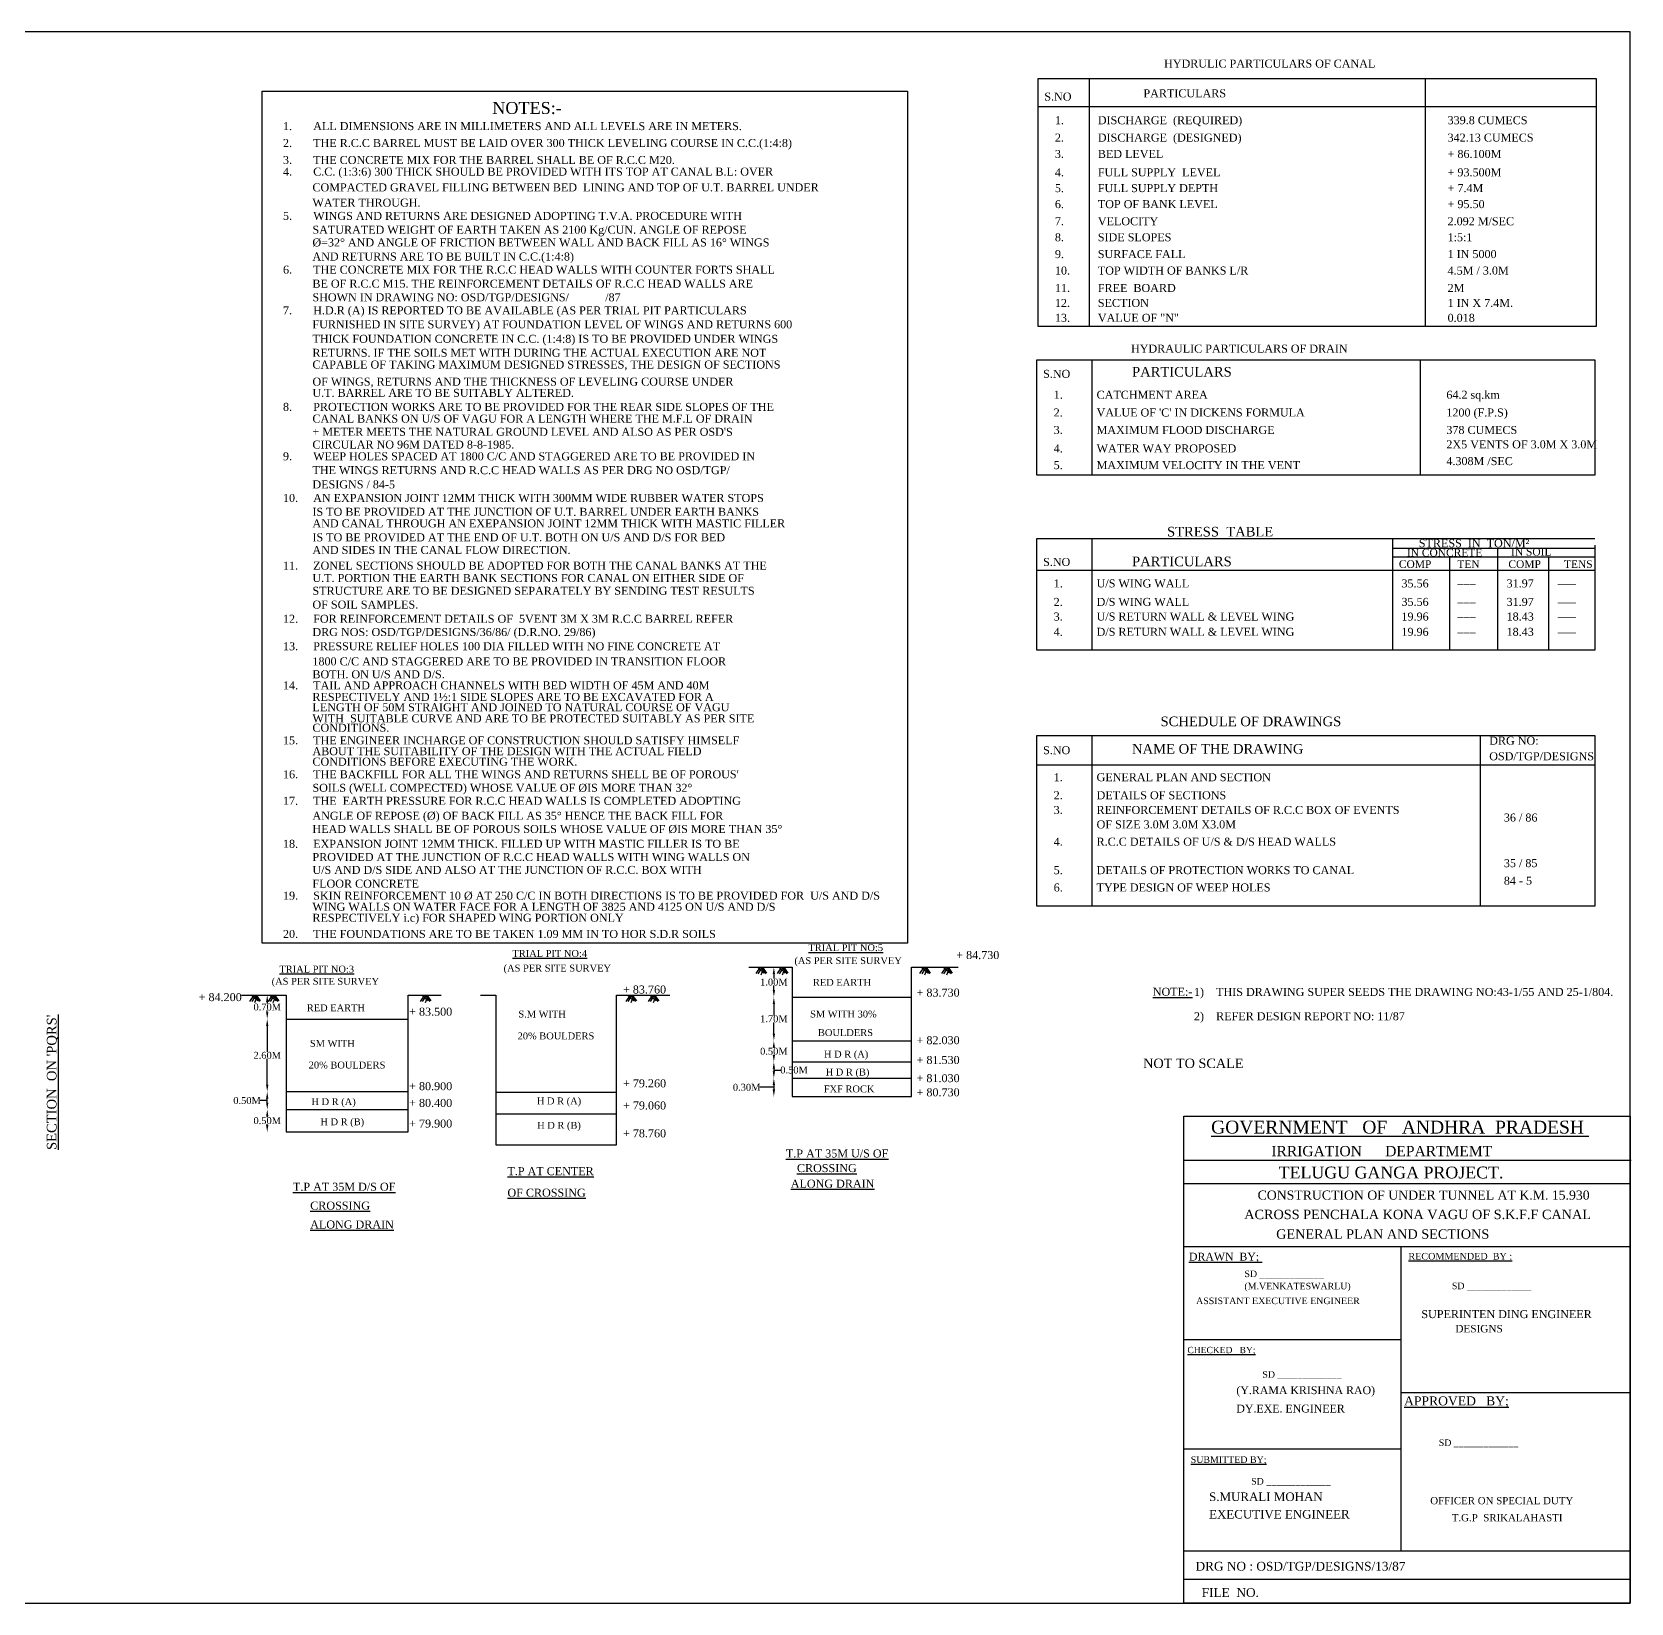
# Model space of a CAD drawing. Header units: millimetres. Extents: x 3396 to 289199, y -2290 to 111584.
# Drawn here: x 173306 to 289199, y -2290 to 111584 of the extents above; entities that cross this region are included whole.
import ezdxf

# ---------------------------------------------------------------- set-up
doc = ezdxf.new("R2010")
doc.units = ezdxf.units.MM
doc.header["$MEASUREMENT"] = 0
for name, color, linetype in [('DIM', 5, 'Continuous'), ('DWG.LINE', 10, 'Continuous'), ('HATCH', 2, 'Continuous'), ('RAILING', 4, 'Continuous'), ('TEXT', 7, 'Continuous')]:
    doc.layers.add(name, color=color, linetype=linetype)
doc.layers.add('TITLE', color=7, linetype='Continuous', lineweight=30)
doc.styles.get("Standard").update_dxf_attribs({"font": 'TIMES.TTF', "height": 500})
doc.dimstyles.get("Standard").update_dxf_attribs({"dimtxt": 500, "dimasz": 500, "dimexe": 0.18, "dimexo": 0.0625, "dimgap": 0.09, "dimtad": 0, "dimtih": 1, "dimtoh": 1, "dimdec": 0, "dimzin": 0, "dimdsep": 46, "dimtxsty": 'Standard', "dimcen": 300, "dimclre": 256, "dimclrt": 4, "dimadec": 0, "dimazin": 0, "dimtfac": 1, "dimtdec": 0, "dimtofl": 0, "dimtmove": 0, "dimatfit": 3, "dimfxl": 5, "dimfxlon": 1, "dimtolj": 1, "dimtzin": 0, "dimarcsym": 0})

# ---------------------------------------------------------------- blocks, each defined once
blk = doc.blocks.new('*D121')
at = {"layer": 'Defpoints', "color": 0, "ltscale": 0.2}
for p in [(190356, 33482), (191724, 33482), (191724, 31858)]:
    blk.add_point(p, dxfattribs=at)
at = {"layer": 'DIM', "lineweight": -2, "ltscale": 0.2}
for p, q in [((190360, 33482), (190355, 33482)), ((190360, 31858), (190355, 31858))]:
    blk.add_line(p, q, dxfattribs=at)
at = {"layer": 'DIM', "color": 0, "lineweight": -2, "ltscale": 0.2}
for p, q in [((190356, 32982), (190356, 32925)), ((190356, 32358), (190356, 32414))]:
    blk.add_line(p, q, dxfattribs=at)
at = {"layer": 'DIM', "color": 0, "ltscale": 0.2}
for points in [[(190272, 32982), (190439, 32982), (190356, 33482)], [(190272, 32358), (190439, 32358), (190356, 31858)]]:
    blk.add_solid(points, dxfattribs=at)
at = {"layer": 'DIM', "color": 4, "ltscale": 0.2, "insert": (190356, 32670), "char_height": 500, "attachment_point": 5}
blk.add_mtext('\\A1;0.50M', dxfattribs=at)
blk = doc.blocks.new('*D122')
at = {"layer": 'Defpoints', "color": 0, "ltscale": 0.2}
for p in [(190356, 34776), (190396, 34776), (191724, 33482)]:
    blk.add_point(p, dxfattribs=at)
at = {"layer": 'DIM', "lineweight": -2, "ltscale": 0.2}
for p, q in [((190360, 34776), (190355, 34776)), ((190360, 33482), (190355, 33482))]:
    blk.add_line(p, q, dxfattribs=at)
at = {"layer": 'DIM', "color": 0, "lineweight": -2, "ltscale": 0.2}
for p, q in [((190356, 34129), (189845, 34129)), ((189845, 34129), (189845, 34129)), ((190356, 33982), (190356, 34276))]:
    blk.add_line(p, q, dxfattribs=at)
at = {"layer": 'DIM', "color": 0, "ltscale": 0.2}
for points in [[(190272, 34276), (190439, 34276), (190356, 34776)], [(190272, 33982), (190439, 33982), (190356, 33482)]]:
    blk.add_solid(points, dxfattribs=at)
at = {"layer": 'DIM', "color": 4, "ltscale": 0.2, "insert": (188892, 34129), "char_height": 500, "attachment_point": 5}
blk.add_mtext('\\A1;0.50M', dxfattribs=at)
blk = doc.blocks.new('*D117')
at = {"layer": 'Defpoints', "color": 0, "ltscale": 0.2}
for p in [(190356, 40034), (190536, 40034), (190396, 34776)]:
    blk.add_point(p, dxfattribs=at)
at = {"layer": 'DIM', "lineweight": -2, "ltscale": 0.2}
for p, q in [((190360, 40034), (190355, 40034)), ((190360, 34776), (190355, 34776))]:
    blk.add_line(p, q, dxfattribs=at)
at = {"layer": 'DIM', "color": 0, "lineweight": -2, "ltscale": 0.2}
for p, q in [((190356, 39534), (190356, 37660)), ((190356, 35276), (190356, 37150))]:
    blk.add_line(p, q, dxfattribs=at)
at = {"layer": 'DIM', "color": 0, "ltscale": 0.2}
for points in [[(190272, 39534), (190439, 39534), (190356, 40034)], [(190272, 35276), (190439, 35276), (190356, 34776)]]:
    blk.add_solid(points, dxfattribs=at)
at = {"layer": 'DIM', "color": 4, "ltscale": 0.2, "insert": (190356, 37405), "char_height": 500, "attachment_point": 5}
blk.add_mtext('\\A1;2.60M', dxfattribs=at)
blk = doc.blocks.new('*D123')
at = {"layer": 'Defpoints', "color": 0, "ltscale": 0.2}
for p in [(190356, 41781), (190387, 41781), (190536, 40034)]:
    blk.add_point(p, dxfattribs=at)
at = {"layer": 'DIM', "lineweight": -2, "ltscale": 0.2}
for p, q in [((190360, 41781), (190355, 41781)), ((190360, 40034), (190355, 40034))]:
    blk.add_line(p, q, dxfattribs=at)
at = {"layer": 'DIM', "color": 0, "lineweight": -2, "ltscale": 0.2}
for p, q in [((190356, 41281), (190356, 41163)), ((190356, 40534), (190356, 40652))]:
    blk.add_line(p, q, dxfattribs=at)
at = {"layer": 'DIM', "color": 0, "ltscale": 0.2}
for points in [[(190272, 41281), (190439, 41281), (190356, 41781)], [(190272, 40534), (190439, 40534), (190356, 40034)]]:
    blk.add_solid(points, dxfattribs=at)
at = {"layer": 'DIM', "color": 4, "ltscale": 0.2, "insert": (190356, 40908), "char_height": 500, "attachment_point": 5}
blk.add_mtext('\\A1;0.70M', dxfattribs=at)
blk = doc.blocks.new('*D124')
at = {"layer": 'Defpoints', "color": 0, "ltscale": 0.2}
for p in [(228403, 43794), (227075, 41635), (228403, 41635)]:
    blk.add_point(p, dxfattribs=at)
at = {"layer": 'DIM', "lineweight": -2, "ltscale": 0.2}
for p, q in [((227080, 43794), (227075, 43794)), ((227080, 41635), (227075, 41635))]:
    blk.add_line(p, q, dxfattribs=at)
at = {"layer": 'DIM', "color": 0, "lineweight": -2, "ltscale": 0.2}
for p, q in [((227075, 43294), (227075, 42969)), ((227075, 42135), (227075, 42459))]:
    blk.add_line(p, q, dxfattribs=at)
at = {"layer": 'DIM', "color": 0, "ltscale": 0.2}
for points in [[(226992, 43294), (227158, 43294), (227075, 43794)], [(226992, 42135), (227158, 42135), (227075, 41635)]]:
    blk.add_solid(points, dxfattribs=at)
at = {"layer": 'DIM', "color": 4, "ltscale": 0.2, "insert": (227075, 42714), "char_height": 500, "attachment_point": 5}
blk.add_mtext('\\A1;1.00M', dxfattribs=at)
blk = doc.blocks.new('*D125')
at = {"layer": 'Defpoints', "color": 0, "ltscale": 0.2}
for p in [(228403, 41635), (227075, 38470), (227291, 38470)]:
    blk.add_point(p, dxfattribs=at)
at = {"layer": 'DIM', "lineweight": -2, "ltscale": 0.2}
for p, q in [((227080, 41635), (227075, 41635)), ((227080, 38470), (227075, 38470))]:
    blk.add_line(p, q, dxfattribs=at)
at = {"layer": 'DIM', "color": 0, "lineweight": -2, "ltscale": 0.2}
for p, q in [((227075, 41135), (227075, 40307)), ((227075, 38970), (227075, 39797))]:
    blk.add_line(p, q, dxfattribs=at)
at = {"layer": 'DIM', "color": 0, "ltscale": 0.2}
for points in [[(226992, 41135), (227158, 41135), (227075, 41635)], [(226992, 38970), (227158, 38970), (227075, 38470)]]:
    blk.add_solid(points, dxfattribs=at)
at = {"layer": 'DIM', "color": 4, "ltscale": 0.2, "insert": (227075, 40052), "char_height": 500, "attachment_point": 5}
blk.add_mtext('\\A1;1.70M', dxfattribs=at)
blk = doc.blocks.new('*D118')
at = {"layer": 'Defpoints', "color": 0, "ltscale": 0.2}
for p in [(227291, 38470), (227075, 36931), (227088, 36931)]:
    blk.add_point(p, dxfattribs=at)
at = {"layer": 'DIM', "lineweight": -2, "ltscale": 0.2}
for p, q in [((227080, 38470), (227075, 38470)), ((227080, 36931), (227075, 36931))]:
    blk.add_line(p, q, dxfattribs=at)
at = {"layer": 'DIM', "color": 0, "lineweight": -2, "ltscale": 0.2}
for p, q in [((227075, 37970), (227075, 37955)), ((227075, 37431), (227075, 37445))]:
    blk.add_line(p, q, dxfattribs=at)
at = {"layer": 'DIM', "color": 0, "ltscale": 0.2}
for points in [[(226992, 37970), (227158, 37970), (227075, 38470)], [(226992, 37431), (227158, 37431), (227075, 36931)]]:
    blk.add_solid(points, dxfattribs=at)
at = {"layer": 'DIM', "color": 4, "ltscale": 0.2, "insert": (227075, 37700), "char_height": 500, "attachment_point": 5}
blk.add_mtext('\\A1;0.50M', dxfattribs=at)
blk = doc.blocks.new('*D119')
at = {"layer": 'Defpoints', "color": 0, "ltscale": 0.2}
for p in [(227088, 36931), (227066, 35748), (227075, 35748)]:
    blk.add_point(p, dxfattribs=at)
at = {"layer": 'DIM', "lineweight": -2, "ltscale": 0.2}
for p, q in [((227080, 36931), (227075, 36931)), ((227070, 35748), (227075, 35748))]:
    blk.add_line(p, q, dxfattribs=at)
at = {"layer": 'DIM', "color": 0, "lineweight": -2, "ltscale": 0.2}
for p, q in [((227075, 36431), (227075, 36248)), ((227075, 36339), (227585, 36339)), ((227585, 36339), (227585, 36339))]:
    blk.add_line(p, q, dxfattribs=at)
at = {"layer": 'DIM', "color": 0, "ltscale": 0.2}
for points in [[(226992, 36431), (227158, 36431), (227075, 36931)], [(226992, 36248), (227158, 36248), (227075, 35748)]]:
    blk.add_solid(points, dxfattribs=at)
at = {"layer": 'DIM', "color": 4, "ltscale": 0.2, "insert": (228539, 36339), "char_height": 500, "attachment_point": 5}
blk.add_mtext('\\A1;0.50M', dxfattribs=at)
blk = doc.blocks.new('*D120')
at = {"layer": 'Defpoints', "color": 0, "ltscale": 0.2}
for p in [(227066, 35748), (227075, 34432), (227089, 34432)]:
    blk.add_point(p, dxfattribs=at)
at = {"layer": 'DIM', "color": 0, "lineweight": -2, "ltscale": 0.2}
for p, q in [((226055, 35090), (226054, 35090)), ((227075, 35090), (226055, 35090)), ((227075, 35248), (227075, 34932))]:
    blk.add_line(p, q, dxfattribs=at)
at = {"layer": 'DIM', "lineweight": -2, "ltscale": 0.2}
for p, q in [((227070, 35748), (227075, 35748)), ((227080, 34432), (227075, 34432))]:
    blk.add_line(p, q, dxfattribs=at)
at = {"layer": 'DIM', "color": 0, "ltscale": 0.2}
for points in [[(226992, 35248), (227158, 35248), (227075, 35748)], [(226992, 34932), (227158, 34932), (227075, 34432)]]:
    blk.add_solid(points, dxfattribs=at)
at = {"layer": 'DIM', "color": 4, "ltscale": 0.2, "insert": (225101, 35090), "char_height": 500, "attachment_point": 5}
blk.add_mtext('\\A1;0.30M', dxfattribs=at)

msp = doc.modelspace()

# ---------------------------------------------------------------- linework, layer by layer
at = {"layer": 'DWG.LINE', "ltscale": 0.2}
for points in [[(225263.5, 43793.5), (228403, 43793.5), (228403, 34431.5), (237051, 34431.5), (237051, 43793.5), (240427.5, 43793.5)], [(188490.5, 41781), (191724.5, 41781), (191724.5, 31857.5), (200562, 31857.5), (200562, 41781), (202973.5, 41781)], [(205819, 41781), (206913.5, 41781), (206913.5, 30920), (215669.5, 30920), (215669.5, 41781), (219527.5, 41781)], [(228403, 41635), (237051, 41635)], [(191724.5, 40034), (200562, 40034)], [(228403, 38469.5), (237051, 38469.5)], [(228403, 36931), (237051, 36931)], [(191724.5, 34776), (200562, 34776)], [(228403, 35747.5), (237051, 35747.5)], [(206913.5, 34750), (215669.5, 34750)], [(191724.5, 33481.5), (200562, 33481.5)], [(206913.5, 33170.5), (215669.5, 33170.5)]]:
    msp.add_lwpolyline(points, dxfattribs=at)
at = {"layer": 'HATCH', "ltscale": 0.2}
for points in [[(225794, 43333.5), (226106.5, 43793.5), (226479.5, 43312)], [(226357.5, 43362.5), (225891, 43793.5)], [(225945, 43312), (226243, 43793.5), (226544, 43362.5)], [(226153, 43244), (226328.9, 43670.6)], [(227338, 43333.5), (227650.5, 43793.5), (228023.5, 43312)], [(227901.5, 43362.5), (227435, 43793.5)], [(227489, 43312), (227787, 43793.5), (228088, 43362.5)], [(227697, 43244), (227872.9, 43670.6)], [(237662, 43333.5), (237974.5, 43793.5), (238347.5, 43312)], [(238225.5, 43362.5), (237759, 43793.5)], [(237813, 43312), (238111, 43793.5), (238412, 43362.5)], [(238021, 43244), (238196.9, 43670.6)], [(239247, 43333.5), (239559.5, 43793.5), (239932.5, 43312)], [(239810.5, 43362.5), (239344, 43793.5)], [(239398, 43312), (239696, 43793.5), (239997, 43362.5)], [(239606, 43244), (239781.9, 43670.6)], [(189101.5, 41321), (189414, 41781), (189787, 41299.5)], [(189665, 41350), (189198.5, 41781)], [(189252.5, 41299.5), (189550.5, 41781), (189851.5, 41350)], [(190436.5, 41321), (190749, 41781), (191122, 41299.5)], [(191000, 41350), (190533.5, 41781)], [(190587.5, 41299.5), (190885.5, 41781), (191186.5, 41350)], [(201467, 41321), (201779.5, 41781), (202152.5, 41299.5)], [(202030.5, 41350), (201564, 41781)], [(201618, 41299.5), (201916, 41781), (202217, 41350)], [(216364.5, 41321), (216677, 41781), (217050, 41299.5)], [(216928, 41350), (216461.5, 41781)], [(216515.5, 41299.5), (216813.5, 41781), (217114.5, 41350)], [(217982, 41321), (218294.5, 41781), (218667.5, 41299.5)], [(218545.5, 41350), (218079, 41781)], [(218133, 41299.5), (218431, 41781), (218732, 41350)], [(189460.5, 41231.5), (189636.4, 41658.1)], [(190795.5, 41231.5), (190971.4, 41658.1)], [(201826, 41231.5), (202001.9, 41658.1)], [(216723.5, 41231.5), (216899.4, 41658.1)], [(218341, 41231.5), (218516.9, 41658.1)]]:
    msp.add_lwpolyline(points, dxfattribs=at)
at = {"layer": 'RAILING', "ltscale": 0.2}
for p, q in [((189983.7, 107302.8), (236768.9, 107302.8)), ((189983.7, 45534.3), (189983.7, 107302.8)), ((236768.9, 107302.8), (236768.9, 45534.3)), ((246130.5, 74874.5), (286574.5, 74874.5)), ((246130.5, 66783.5), (246130.5, 74874.5)), ((286574.5, 74377.5), (286574.5, 66783.5)), ((286574.5, 66783.5), (246130.5, 66783.5)), ((236768.9, 45534.3), (189983.7, 45534.3))]:
    msp.add_line(p, q, dxfattribs=at)
for points in [[(246219.5, 108208), (286663.5, 108208), (286663.5, 90238.5), (246219.5, 90238.5)], [(246130.5, 87824.5), (286574.5, 87824.5), (286574.5, 79456.5), (246130.5, 79456.5)], [(246130.5, 60593), (286574.5, 60593), (286574.5, 48227), (246130.5, 48227)]]:
    msp.add_lwpolyline(points, close=True, dxfattribs=at)
for points in [[(249930, 108208), (249930, 90238.5)], [(274272, 108208), (274272, 90238.5)], [(246219.5, 106190), (286663.5, 106190)], [(250111, 87824.5), (250111, 79456.5)], [(273913, 87824.5), (273913, 79456.5)], [(250111, 74874.5), (250111, 66783.5)], [(271905, 74874.5), (271905, 66783.5)], [(271905, 74162.5), (286574.5, 74162.5)], [(271905, 73545.5), (286574.5, 73545.5)], [(276038, 73545.5), (276038, 66783.5)], [(279526, 74162.5), (279526, 66783.5)], [(283230, 73545.5), (283230, 66783.5)], [(246130.5, 72572), (286574.5, 72572)], [(271905, 72572), (286574.5, 72572)], [(250111, 60593), (250111, 48227)], [(278277.5, 60593), (278277.5, 48227)], [(246130.5, 58454), (286574.5, 58454)]]:
    msp.add_lwpolyline(points, dxfattribs=at)
at = {"layer": 'TITLE', "lineweight": 30}
for p, q in [((256790.7, -2290), (256790.7, 33009.1)), ((256845.9, 29805.8), (289198.7, 29805.8)), ((256790.7, 28109.6), (289143.5, 28109.6)), ((256790.7, 23550.5), (289143.5, 23550.5)), ((256790.7, 1502.8), (289143.5, 1502.8)), ((256790.7, -555.6), (289143.5, -555.6))]:
    msp.add_line(p, q, dxfattribs=at)
at = {"layer": 'TITLE'}
for p, q in [((289143.5, 33009.1), (289143.5, -2290)), ((256790.7, 16812.5), (272526.2, 16812.5)), ((256790.7, 8874.1), (272526.2, 8874.1)), ((289143.5, -2290), (256790.7, -2290))]:
    msp.add_line(p, q, dxfattribs=at)
at = {"layer": 'TITLE', "ltscale": 0.2}
msp.add_lwpolyline([(289143.5, 111583.5), (3395.5, 111583.5), (3395.5, -2290), (289143.5, -2290)], close=True, dxfattribs=at)
at = {"layer": 'TITLE', "lineweight": 30}
for points in [[(256790.7, 33009.1), (289143.5, 33009.1)], [(272526.2, 23550.5), (272526.2, 1502.8)]]:
    msp.add_lwpolyline(points, dxfattribs=at)
at = {"layer": 'TITLE'}
msp.add_lwpolyline([(272526.2, 12964.9), (289143.5, 12964.9)], dxfattribs=at)

# ---------------------------------------------------------------- texts
at = {"layer": 'TEXT', "ltscale": 0.2}
for s, height, p in [('HYDRULIC PARTICULARS OF CANAL', 580, (255357.5, 109000.5)), ('S.NO', 580, (246676, 106608.5)), ('PARTICULARS', 580, (253860.5, 106847.5)), ('NOTES:-', 870, (206667.5, 105640.8)), ('1.', 580, (247444, 104897.5)), ('DISCHARGE  (REQUIRED)', 580, (250555, 104897.5)), ('339.8 CUMECS', 580, (275904.5, 104897.5)), ('1.       ALL DIMENSIONS ARE IN MILLIMETERS AND ALL LEVELS ARE IN METERS.', 580, (191497.5, 104471)), ('2.       THE R.C.C BARREL MUST BE LAID OVER 300 THICK LEVELING COURSE IN C.C.(1:4:8) ', 580, (191497.5, 103246)), ('2.', 580, (247444, 103638)), ('DISCHARGE  (DESIGNED)', 580, (250555, 103638)), ('342.13 CUMECS', 580, (275904.5, 103638)), ('3.       THE CONCRETE MIX FOR THE BARREL SHALL BE OF R.C.C M20.', 580, (191497.5, 102015.5)), ('3.', 580, (247444, 102452.5)), ('BED LEVEL', 580, (250555, 102452.5)), ('+ 86.100M', 580, (275904.5, 102452.5)), ('4.       C.C. (1:3:6) 300 THICK SHOULD BE PROVIDED WITH ITS TOP AT CANAL B.L: OVER', 580, (191497.5, 101172)), ('4.', 580, (247444, 101119)), ('FULL SUPPLY  LEVEL', 580, (250555, 101119)), ('+ 93.500M', 580, (275904.5, 101119)), ('COMPACTED GRAVEL FILLING BETWEEN BED  LINING AND TOP OF U.T. BARREL UNDER', 580, (193632.5, 100030)), ('5.', 580, (247444, 99976)), ('FULL SUPPLY DEPTH', 580, (250555, 99976)), ('+ 7.4M', 580, (275904.5, 99976)), ('5.       WINGS AND RETURNS ARE DESIGNED ADOPTING T.V.A. PROCEDURE WITH ', 580, (191497.5, 97963)), ('WATER THROUGH.', 580, (193632.5, 98923)), ('6.', 580, (247444, 98817)), ('TOP OF BANK LEVEL', 580, (250555, 98817)), ('+ 95.50', 580, (275904.5, 98817)), ('SATURATED WEIGHT OF EARTH TAKEN AS 2100 Kg/CUN. ANGLE OF REPOSE', 580, (193632.5, 96961.5)), ('7.', 580, (247444, 97574.5)), ('VELOCITY', 580, (250555, 97574.5)), ('2.092 M/SEC', 580, (275904.5, 97574.5)), ('%%C=32° AND ANGLE OF FRICTION BETWEEN WALL AND BACK FILL AS 16° WINGS', 580, (193632.5, 96039)), ('8.', 580, (247444, 96415)), ('SIDE SLOPES', 580, (250555, 96415)), ('1:5:1', 580, (275904.5, 96415)), ('AND RETURNS ARE TO BE BUILT IN C.C.(1:4:8)', 580, (193632.5, 95018)), ('9.', 580, (247444, 95195)), ('SURFACE FALL', 580, (250555, 95195)), ('1 IN 5000', 580, (275904.5, 95195)), ('6.       THE CONCRETE MIX FOR THE R.C.C HEAD WALLS WITH COUNTER FORTS SHALL', 580, (191497.5, 94066.5)), ('10.', 580, (247444, 94001.5)), ('TOP WIDTH OF BANKS L/R', 580, (250555, 94001.5)), ('4.5M / 3.0M', 580, (275904.5, 94001.5)), ('BE OF R.C.C M15. THE REINFORCEMENT DETAILS OF R.C.C HEAD WALLS ARE', 580, (193632.5, 93051)), ('11.', 580, (247444, 92738.5)), ('FREE  BOARD', 580, (250555, 92738.5)), ('2M', 580, (275904.5, 92738.5)), ('7.       H.D.R (A) IS REPORTED TO BE AVAILABLE (AS PER TRIAL PIT PARTICULARS', 580, (191497.5, 91116)), ('SHOWN IN DRAWING NO: OSD/TGP/DESIGNS/            /87', 580, (193632.5, 92064)), ('12.', 580, (247444, 91654)), ('SECTION', 580, (250555, 91654)), ('1 IN X 7.4M.', 580, (275904.5, 91654)), ('FURNISHED IN SITE SURVEY) AT FOUNDATION LEVEL OF WINGS AND RETURNS 600', 580, (193632.5, 90105.5)), ('13.', 580, (247444, 90577)), ('VALUE OF "N"', 580, (250555, 90577)), ('0.018', 580, (275904.5, 90577)), ('THICK FOUNDATION CONCRETE IN C.C. (1:4:8) IS TO BE PROVIDED UNDER WINGS', 580, (193632.5, 89053.5)), ('RETURNS. IF THE SOILS MET WITH DURING THE ACTUAL EXECUTION ARE NOT', 580, (193632.5, 88040)), ('HYDRAULIC PARTICULARS OF DRAIN', 580, (252959.5, 88342)), ('CAPABLE OF TAKING MAXIMUM DESIGNED STRESSES, THE DESIGN OF SECTIONS', 580, (193632.5, 87188.5)), ('S.NO', 580, (246587, 86513.5)), ('PARTICULARS', 700, (253035.5, 86604.5)), ('OF WINGS, RETURNS AND THE THICKNESS OF LEVELING COURSE UNDER', 580, (193632.5, 85949)), ('8.       PROTECTION WORKS ARE TO BE PROVIDED FOR THE REAR SIDE SLOPES OF THE', 580, (191497.5, 84119.5)), ('U.T. BARREL ARE TO BE SUITABLY ALTERED.', 580, (193632.5, 85137)), ('1.', 580, (247355, 85000)), ('CATCHMENT AREA', 580, (250466, 85000)), ('64.2 sq.km', 580, (275815.5, 85000)), ('CANAL BANKS ON U/S OF VAGU FOR A LENGTH WHERE THE M.F.L OF DRAIN', 580, (193632.5, 83269)), ('2.', 580, (247355, 83713)), ("VALUE OF 'C' IN DICKENS FORMULA", 580, (250466, 83713)), ('1200 (F.P.S)', 580, (275815.5, 83713)), ("+ METER MEETS THE NATURAL GROUND LEVEL AND ALSO AS PER OSD'S", 580, (193632.5, 82313)), ('3.', 580, (247355, 82446.5)), ('MAXIMUM FLOOD DISCHARGE', 580, (250466, 82446.5)), ('378 CUMECS', 580, (275815.5, 82446.5)), ('9.       WEEP HOLES SPACED AT 1800 C/C AND STAGGERED ARE TO BE PROVIDED IN', 580, (191497.5, 80539)), ('CIRCULAR NO 96M DATED 8-8-1985.', 580, (193632.5, 81388)), ('4.', 580, (247355, 81110.5)), ('WATER WAY PROPOSED', 580, (250466, 81110.5)), ('2X5 VENTS OF 3.0M X 3.0M', 580, (275815.5, 81403.5)), ('THE WINGS RETURNS AND R.C.C HEAD WALLS AS PER DRG NO OSD/TGP/', 580, (193632.5, 79532.5)), ('5.', 580, (247355, 79896)), ('MAXIMUM VELOCITY IN THE VENT', 580, (250466, 79896)), ('4.308M /SEC', 580, (275815.5, 80189)), ('DESIGNS / 84-5', 580, (193632.5, 78502.5)), ('10.     AN EXPANSION JOINT 12MM THICK WITH 300MM WIDE RUBBER WATER STOPS', 580, (191497.5, 77518)), ('IS TO BE PROVIDED AT THE JUNCTION OF U.T. BARREL UNDER EARTH BANKS', 580, (193632.5, 76515)), ('AND CANAL THROUGH AN EXEPANSION JOINT 12MM THICK WITH MASTIC FILLER', 580, (193632.5, 75676)), ('STRESS  TABLE', 700, (255573.5, 75014.5)), ('AND SIDES IN THE CANAL FLOW DIRECTION.', 580, (193632.5, 73747.5)), ('IS TO BE PROVIDED AT THE END OF U.T. BOTH ON U/S AND D/S FOR BED', 580, (193632.5, 74664.5)), ('STRESS  IN  TON/M²', 580, (273818.5, 74235.5)), ('IN SOIL', 550, (280502.5, 73631.5)), ('11.     ZONEL SECTIONS SHOULD BE ADOPTED FOR BOTH THE CANAL BANKS AT THE', 580, (191497.5, 72614.5)), ('S.NO', 580, (246587, 72882)), ('PARTICULARS', 700, (253035.5, 72857.5)), ('COMP', 550, (272372.5, 72737)), ('IN CONCRETE', 550, (272953.5, 73571)), ('TEN', 550, (276611.5, 72737)), ('COMP', 550, (280311, 72737)), ('TENS', 550, (284335, 72737)), ('U.T. PORTION THE EARTH BANK SECTIONS FOR CANAL ON EITHER SIDE OF', 580, (193632.5, 71715.8)), ('1.', 580, (247355, 71324.5)), ('U/S WING WALL', 580, (250466, 71324.5)), ('35.56', 580, (272560, 71324.5)), ('31.97', 580, (280179.5, 71324.5)), ('STRUCTURE ARE TO BE DESIGNED SEPARATELY BY SENDING TEST RESULTS', 580, (193632.5, 70789.5)), ('___', 580, (276617, 71621.5)), ('___', 580, (283900, 71621.5)), ('OF SOIL SAMPLES.', 580, (193632.5, 69789.5)), ('2.', 580, (247355, 69985)), ('D/S WING WALL', 580, (250466, 69985)), ('35.56', 580, (272560, 69985)), ('___', 580, (276617, 70282)), ('31.97', 580, (280179.5, 69985)), ('___', 580, (283900, 70282)), ('12.     FOR REINFORCEMENT DETAILS OF  5VENT 3M X 3M R.C.C BARREL REFER', 580, (191497.5, 68762)), ('DRG NOS: OSD/TGP/DESIGNS/36/86/ (D.R.NO. 29/86)', 580, (193632.5, 67799.5)), ('4.', 580, (247355, 67815)), ('3.', 580, (247355, 68924.5)), ('U/S RETURN WALL & LEVEL WING ', 580, (250466, 68924.5)), ('D/S RETURN WALL & LEVEL WING', 580, (250466, 67815)), ('19.96', 580, (272560, 68924.5)), ('19.96', 580, (272560, 67815)), ('___', 580, (276617, 69221.5)), ('18.43', 580, (280179.5, 68924.5)), ('18.43', 580, (280179.5, 67815)), ('___', 580, (283900, 69221.5)), ('13.     PRESSURE RELIEF HOLES 100 DIA FILLED WITH NO FINE CONCRETE AT', 580, (191497.5, 66771.5)), ('___', 580, (276617, 68112)), ('___', 580, (283900, 68112)), ('1800 C/C AND STAGGERED ARE TO BE PROVIDED IN TRANSITION FLOOR', 580, (193632.5, 65672)), ('BOTH. ON U/S AND D/S.', 580, (193632.5, 64735.5)), ('14.     TAIL AND APPROACH CHANNELS WITH BED WIDTH OF 45M AND 40M', 580, (191497.5, 63935.5)), ('RESPECTIVELY AND 1½:1 SIDE SLOPES ARE TO BE EXCAVATED FOR A', 580, (193632.5, 63098)), ('LENGTH OF 50M STRAIGHT AND JOINED TO NATURAL COURSE OF VAGU', 580, (193632.5, 62349.5)), ('WITH  SUITABLE CURVE AND ARE TO BE PROTECTED SUITABLY AS PER SITE', 580, (193632.5, 61540.5)), ('CONDITIONS.', 580, (193632.5, 60863.5)), ('SCHEDULE OF DRAWINGS', 700, (255098, 61264)), ('15.     THE ENGINEER INCHARGE OF CONSTRUCTION SHOULD SATISFY HIMSELF', 580, (191497.5, 59952)), ('DRG NO:', 580, (278923, 59928)), ('ABOUT THE SUITABILITY OF THE DESIGN WITH THE ACTUAL FIELD ', 580, (193632.5, 59163)), ('S.NO', 580, (246587, 59236.5)), ('NAME OF THE DRAWING', 700, (253035.5, 59273.5)), ('OSD/TGP/DESIGNS', 580, (278923, 58796)), ("16.     THE BACKFILL FOR ALL THE WINGS AND RETURNS SHELL BE OF POROUS'", 580, (191497.5, 57488)), ('CONDITIONS BEFORE EXECUTING THE WORK.', 580, (193632.5, 58405.5)), ('SOILS (WELL COMPECTED) WHOSE VALUE OF %%CIS MORE THAN 32°', 580, (193632.5, 56510)), ('1.', 580, (247355, 57277)), ('GENERAL PLAN AND SECTION', 580, (250466, 57277)), ('17.     THE  EARTH PRESSURE FOR R.C.C HEAD WALLS IS COMPLETED ADOPTING', 580, (191497.5, 55566.5)), ('2.', 580, (247355, 55970)), ('DETAILS OF SECTIONS', 580, (250466, 55970)), ('ANGLE OF REPOSE (%%C) OF BACK FILL AS 35° HENCE THE BACK FILL FOR ', 580, (193632.5, 54482.5)), ('3.', 580, (247355, 54904)), ('REINFORCEMENT DETAILS OF R.C.C BOX OF EVENTS', 580, (250466, 54904)), ('36 / 86', 580, (279984, 54355)), ('HEAD WALLS SHALL BE OF POROUS SOILS WHOSE VALUE OF %%CIS MORE THAN 35°', 580, (193632.5, 53525.5)), ('OF SIZE 3.0M 3.0M X3.0M', 580, (250466, 53856)), ('18.     EXPANSION JOINT 12MM THICK. FILLED UP WITH MASTIC FILLER IS TO BE', 580, (191497.5, 52449)), ('4.', 580, (247355, 52605)), ('R.C.C DETAILS OF U/S & D/S HEAD WALLS', 580, (250466, 52605)), ('U/S AND D/S SIDE AND ALSO AT THE JUNCTION OF R.C.C. BOX WITH', 580, (193632.5, 50558.5)), ('PROVIDED AT THE JUNCTION OF R.C.C HEAD WALLS WITH WING WALLS ON', 580, (193632.5, 51494.5)), ('5.', 580, (247355, 50539.5)), ('DETAILS OF PROTECTION WORKS TO CANAL', 580, (250466, 50539.5)), ('35 / 85', 580, (279984, 51047.5)), ('FLOOR CONCRETE', 580, (193632.5, 49560)), ('6.', 580, (247355, 49286)), ('TYPE DESIGN OF WEEP HOLES', 580, (250466, 49286)), ('84 - 5', 580, (279984, 49781)), ('19.     SKIN REINFORCEMENT 10 %%C AT 250 C/C IN BOTH DIRECTIONS IS TO BE PROVIDED FOR  U/S AND D/S  ', 580, (191497.5, 48692.5)), ('WING WALLS ON WATER FACE FOR A LENGTH OF 3825 AND 4125 ON U/S AND D/S', 580, (193632.5, 47885)), ('RESPECTIVELY i.c) FOR SHAPED WING PORTION ONLY', 580, (193632.5, 47091)), ('20.     THE FOUNDATIONS ARE TO BE TAKEN 1.09 MM IN TO HOR S.D.R SOILS', 580, (191497.5, 45915.5)), ('%%UTRIAL PIT NO:5', 500, (229577.8, 44964.4)), ('%%UTRIAL PIT NO:4', 500, (208126.5, 44543)), ('(AS PER SITE SURVEY', 500, (228564.6, 44022.9)), ('+ 84.730', 580, (240294, 44386.5)), ('(AS PER SITE SURVEY', 500, (190677.5, 42524.3)), ('%%UTRIAL PIT NO:3', 500, (191236.6, 43406.3)), ('(AS PER SITE SURVEY', 500, (207487, 43479.5)), ('RED EARTH', 500, (229903.5, 42449.5)), ('+ 84.200', 580, (185387.5, 41336.5)), ('+ 83.760', 580, (216141.5, 41889)), ('+ 83.730', 580, (237417.5, 41665.5)), ('%%UNOTE:-', 580, (254538, 41725.5)), ('1)    THIS DRAWING SUPER SEEDS THE DRAWING NO:43-1/55 AND 25-1/804.', 580, (257522.5, 41714)), ('RED EARTH', 500, (193223.5, 40602)), ('+ 83.500', 580, (200642, 40283)), ('S.M WITH', 500, (208558, 40149)), ('SM WITH 30%%%', 500, (229702.5, 40152)), ('2)    REFER DESIGN REPORT NO: 11/87', 580, (257522.5, 39952.5)), ('SM WITH', 500, (193451, 38024.5)), ('20%%% BOULDERS', 500, (208501, 38565.5)), ('BOULDERS', 500, (230269.5, 38806.5)), ('+ 82.030', 580, (237417.5, 38215)), ('H D R (A)', 500, (230708.5, 37246)), ('+ 81.530', 580, (237417.5, 36780.5)), ('20%%% BOULDERS', 500, (193360, 36453.5)), ('H D R (B)', 500, (230831.5, 35945)), ('+ 81.030', 580, (237417.5, 35464)), ('+ 80.900', 580, (200642, 34882.5)), ('+ 79.260', 580, (216141.5, 35088)), ('FXF ROCK', 500, (230691, 34725)), ('+ 80.730', 580, (237417.5, 34440)), ('H D R (A)', 500, (193560, 33798.5)), ('+ 80.400', 580, (200642, 33669)), ('H D R (A)', 500, (209898.5, 33853.5)), ('+ 79.060', 580, (216141.5, 33485)), ('H D R (B)', 500, (194211, 32341)), ('+ 79.900', 580, (200642, 32173.5)), ('H D R (B)', 500, (209919, 32086.5)), ('+ 78.760', 580, (216141.5, 31466)), ('%%UT.P AT 35M U/S OF', 580, (227948.5, 30006)), ('%%UT.P AT CENTER', 580, (207765, 28722)), ('%%UCROSSING', 580, (228750, 28946)), ('%%UT.P AT 35M D/S OF', 580, (192222, 27593.5)), ('%%UALONG DRAIN', 580, (228302, 27815.5)), ('%%UCROSSING', 580, (193471.5, 26225.5)), ('%%UOF CROSSING', 580, (207765, 27163)), ('%%UALONG DRAIN', 580, (193471.5, 24856))]:
    msp.add_text(s, height=height, dxfattribs=at).set_placement(p)
at = {"layer": 'TITLE'}
msp.add_text("%%USECTION  ON 'PQRS'", height=700, rotation=90, dxfattribs=at).set_placement((175081, 30547.8))
at = {"layer": 'TITLE', "lineweight": 30}
for s, height, p in [('NOT TO SCALE', 682.838, (253838.9, 36488.6)), ('%%UGOVERNMENT   OF   ANDHRA  PRADESH ', 936.034, (258765.7, 31738.2)), ('ACROSS PENCHALA KONA VAGU OF S.K.F.F CANAL', 682.838, (261167.1, 25535.6)), ('GENERAL PLAN AND SECTIONS', 682.838, (263483.1, 24112.1))]:
    msp.add_text(s, height=height, dxfattribs=at).set_placement(p)
at = {"layer": 'TITLE'}
for s, height, p in [('IRRIGATION      DEPARTMEMT ', 745.1, (263130.1, 30093.9)), ('TELUGU GANGA PROJECT.', 857.129, (263660.3, 28485.8)), ('CONSTRUCTION OF UNDER TUNNEL AT K.M. 15.930', 660, (262136.2, 26947)), ('%%UDRAWN  BY; ', 565.974, (257162.4, 22533.2)), ('%%URECOMMENDED  BY :', 485.706, (273062.9, 22602.9)), ('(M.VENKATESWARLU)', 474.119, (261180.8, 20445.7)), ('SD _____________', 474.119, (261180.8, 21333)), ('SD _____________', 474.119, (276214.9, 20459)), ('ASSISTANT EXECUTIVE ENGINEER', 476.036, (257676.2, 19375.2)), ('SUPERINTEN DING ENGINEER', 579.522, (274001.8, 18361.5)), ('DESIGNS', 538.13, (276469.3, 17326.9)), ('%%UCHECKED   BY;', 457.135, (257047.3, 15820.7)), ('SD _____________', 474.119, (262480.4, 14038.1)), ('(Y.RAMA KRISHNA RAO)', 569.031, (260596.3, 12849.8)), ('DY.EXE. ENGINEER', 569.031, (260596.3, 11519)), ('%%UAPPROVED   BY;', 653.047, (272751.6, 12034.7)), ('SD _____________', 474.119, (275266.1, 9094)), ('%%USUBMITTED BY;', 476.036, (257287.3, 7867.8)), ('SD _____________', 474.119, (261668, 6293.2)), ('S.MURALI MOHAN', 620.916, (258619.9, 5103.7)), ('OFFICER ON SPECIAL DUTY', 522.437, (274647.8, 4869.9)), ('EXECUTIVE ENGINEER ', 620.916, (258619.9, 3836.1)), ('T.G.P  SRIKALAHASTI', 522.437, (276208.3, 3633.4)), ('DRG NO : OSD/TGP/DESIGNS/13/87', 637.315, (257633.9, 58)), ('FILE  NO.', 637.32, (258084.1, -1846.6))]:
    msp.add_text(s, height=height, dxfattribs=at).set_placement(p)

# ---------------------------------------------------------------- dimensions: what is measured, and where the dimension line sits
at = {"layer": 'DIM', "ltscale": 0.2}
dim = msp.add_aligned_dim(p1=(228403, 43793.5), p2=(228403, 41635), distance=-1328, text='1.00M', dimstyle='Standard', dxfattribs=at)
dim.commit()
dim.dimension.update_dxf_attribs({"geometry": '*D124', "text_midpoint": (227075, 42714.3)})
for base, p1, p2, text, picture, middle in [((190355.5, 41781), (190535.5, 40034), (190387, 41781), '0.70M', '*D123', (190355.5, 40907.5)), ((227075, 38469.5), (228403, 41635), (227291, 38469.5), '1.70M', '*D125', (227075, 40052.3)), ((190355.5, 40034), (190395.5, 34776), (190535.5, 40034), '2.60M', '*D117', (190355.5, 37405)), ((227075, 36931), (227291, 38469.5), (227088.5, 36931), '0.50M', '*D118', (227075, 37700.3)), ((227075, 35747.5), (227088.5, 36931), (227065.5, 35747.5), '0.50M', '*D119', (227585.6, 36339.3)), ((190355.5, 34776), (191724.5, 33481.5), (190395.5, 34776), '0.50M', '*D122', (189844.9, 34128.8)), ((227075, 34431.5), (227065.5, 35747.5), (227089, 34431.5), '0.30M', '*D120', (226054.3, 35089.5))]:
    dim = msp.add_linear_dim(base=base, p1=p1, p2=p2, angle=90, text=text, dimstyle='Standard', override={"dimtmove": 1}, dxfattribs=at)
    dim.commit()
    dim.dimension.update_dxf_attribs({"geometry": picture, "text_midpoint": middle})
dim = msp.add_linear_dim(base=(190355.5, 33481.5), p1=(191724.5, 31857.5), p2=(191724.5, 33481.5), angle=90, text='0.50M', dimstyle='Standard', dxfattribs=at)
dim.commit()
dim.dimension.update_dxf_attribs({"geometry": '*D121', "text_midpoint": (190355.5, 32669.5)})

doc.saveas('drawing.dxf')
